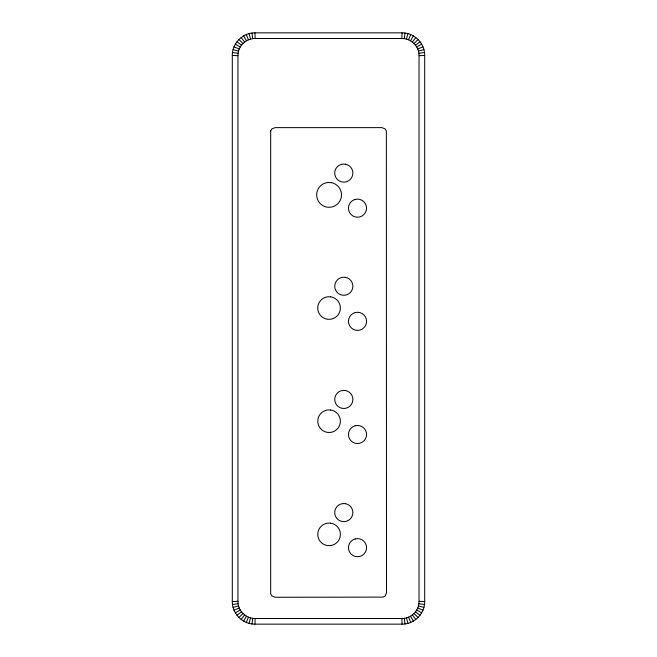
<?xml version="1.0" encoding="UTF-8"?>
<svg xmlns="http://www.w3.org/2000/svg" width="657" height="657" viewBox="0 0 657 657"><rect width="100%" height="100%" fill="white"/><g stroke="black" fill="none" stroke-linecap="round" stroke-linejoin="round"><path stroke-width="0.99" d="M254.941 624.15L402.059 624.15C414.156 624.405 424.948 613.613 424.693 601.516L424.693 55.484C424.948 43.387 414.156 32.595 402.059 32.85L254.941 32.85C242.844 32.595 232.052 43.387 232.307 55.484L232.307 601.516C232.052 613.613 242.844 624.405 254.941 624.15L255.13 618.492L401.87 618.492C411.085 618.763 419.306 610.542 419.035 601.327L419.035 55.673C419.306 46.458 411.085 38.237 401.87 38.508L255.13 38.508C245.915 38.237 237.694 46.458 237.965 55.673L237.965 601.327C237.694 610.542 245.915 618.763 255.13 618.492M401.87 38.508L402.059 32.85M251.984 623.953L252.723 618.336M404.277 38.664L405.016 33.047M249.085 623.378L250.547 617.9M406.453 39.1L407.915 33.622M408.547 39.814L410.724 34.575M246.276 622.425L248.453 617.186M410.543 40.791L413.376 35.88M243.624 621.12L246.457 616.209M412.382 42.023L415.84 37.531M241.16 619.469L244.618 614.977M414.05 43.485L418.066 39.477M238.934 617.523L242.95 613.515M415.52 45.161L420.012 41.703M236.988 615.297L241.48 611.839M416.752 47L421.663 44.167M235.337 612.833L240.248 610M417.729 48.996L422.968 46.819M234.032 610.181L239.271 608.004M418.443 51.09L423.921 49.628M233.079 607.372L238.557 605.91M418.879 53.266L424.496 52.527M232.504 604.473L238.121 603.734M419.035 55.673L424.693 55.484M232.307 601.516L237.965 601.327M232.307 55.484L237.965 55.673M419.035 601.327L424.693 601.516M232.504 52.527L238.121 53.266M418.879 603.734L424.496 604.473M233.079 49.628L238.557 51.09M418.443 605.91L423.921 607.372M234.032 46.819L239.271 48.996M417.729 608.004L422.968 610.181M235.337 44.167L240.248 47M416.752 610L421.663 612.833M236.988 41.703L241.48 45.161M415.52 611.839L420.012 615.297M238.934 39.477L242.95 43.485M414.05 613.515L418.066 617.523M241.16 37.531L244.618 42.023M412.382 614.977L415.84 619.469M243.624 35.88L246.457 40.791M410.543 616.209L413.376 621.12M246.276 34.575L248.453 39.814M408.547 617.186L410.724 622.425M406.453 617.9L407.915 623.378M249.085 33.622L250.547 39.1M404.277 618.336L405.016 623.953M251.984 33.047L252.723 38.664M401.87 618.492L402.059 624.15M254.941 32.85L255.13 38.508M270.668 130.981L270.668 593.92L271.834 595.948L275.037 597.27L383.154 597.114L385.183 595.948L386.505 592.745L386.357 130.981L385.183 128.953L381.98 127.63L275.037 127.63L271.834 128.953L270.668 130.981M355.166 199.424L352.981 200.328A9.05 9.05 0 0 0 352.981 216.005L355.166 216.909A9.05 9.05 0 0 0 366.565 208.17A9.05 9.05 0 0 0 355.166 199.424M355.166 312.592L352.981 313.496A9.05 9.05 0 0 0 352.981 329.173L355.166 330.077A9.05 9.05 0 0 0 366.565 321.33A9.05 9.05 0 0 0 355.166 312.592M355.166 425.761L352.981 426.664A9.05 9.05 0 0 0 352.981 442.342L355.166 443.245A9.05 9.05 0 0 0 366.565 434.499A9.05 9.05 0 0 0 355.166 425.761M355.166 538.921L352.981 539.832A9.05 9.05 0 0 0 352.981 555.51L355.166 556.413A9.05 9.05 0 0 0 366.565 547.667A9.05 9.05 0 0 0 355.166 538.921M330.832 182.547L327.58 182.515A12.45 12.45 0 0 0 327.326 207.193L330.57 207.226A12.45 12.45 0 0 0 330.832 182.547M330.668 296.833L327.72 296.8A11.317 11.317 0 0 0 327.482 319.245L330.438 319.269A11.317 11.317 0 0 0 330.668 296.833M330.668 410.001L327.72 409.968A11.317 11.317 0 0 0 327.482 432.405L330.438 432.437A11.317 11.317 0 0 0 330.668 410.001M330.668 523.169L327.72 523.136A11.317 11.317 0 0 0 327.482 545.573L330.438 545.606A11.317 11.317 0 0 0 330.668 523.169M345.451 164.184L343.085 164.061A9.05 9.05 0 0 0 342.133 181.989L344.49 182.112A9.05 9.05 0 0 0 345.451 164.184M345.451 277.353L343.085 277.229A9.05 9.05 0 0 0 342.133 295.149L344.49 295.28A9.05 9.05 0 0 0 345.451 277.353M345.451 390.521L343.085 390.398A9.05 9.05 0 0 0 342.133 408.317L344.49 408.449A9.05 9.05 0 0 0 345.451 390.521M345.451 503.689L343.085 503.558A9.05 9.05 0 0 0 342.133 521.486L344.49 521.617A9.05 9.05 0 0 0 345.451 503.689"/></g></svg>
